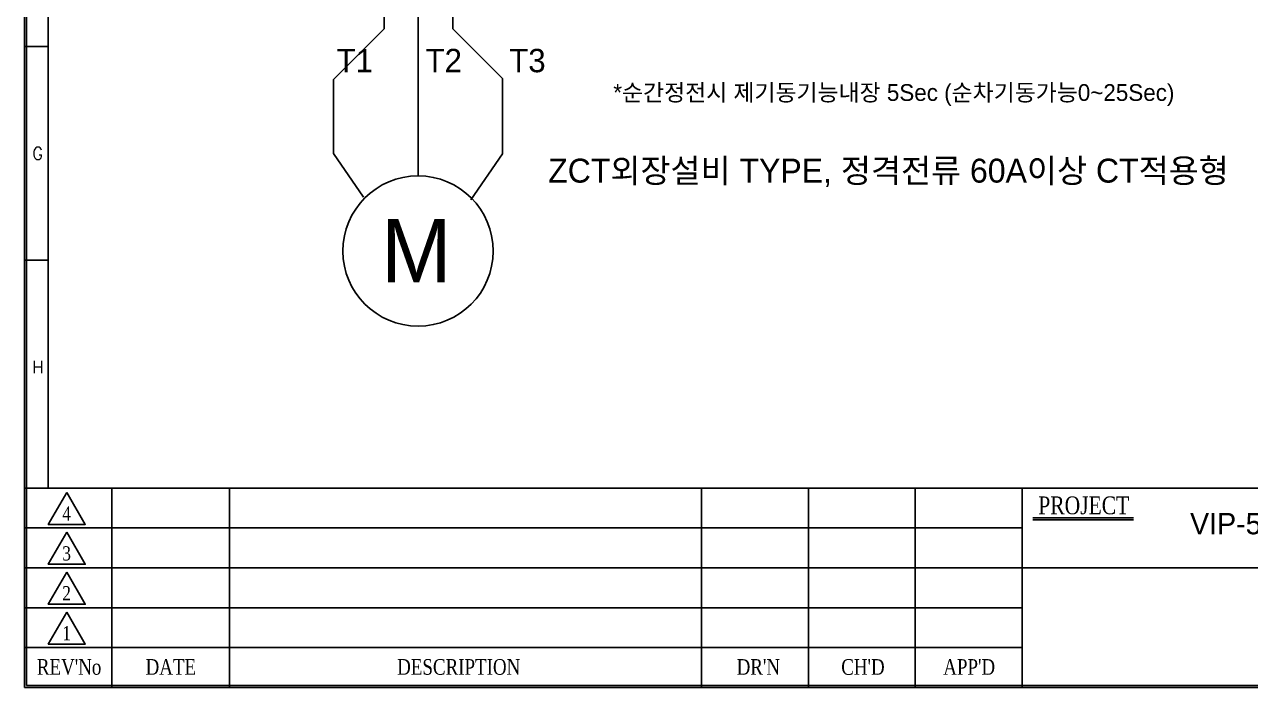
# Model space of a CAD drawing. Header units: millimetres. Extents: x 25 to 865, y 44 to 1047.
# Drawn here: x 59.8 to 231.8, y 44.5 to 137.6 of the extents above; entities that cross this region are included whole.
import ezdxf
from ezdxf.enums import TextEntityAlignment as Align

# ---------------------------------------------------------------- set-up
doc = ezdxf.new("R2010")
doc.units = ezdxf.units.MM
for name, color, linetype in [('10', 1, 'Continuous'), ('20', 2, 'Continuous'), ('30', 3, 'Continuous'), ('4', 133, 'Continuous'), ('40', 4, 'Continuous'), ('70', 7, 'Continuous'), ('ASHADE', 7, 'Continuous')]:
    doc.layers.add(name, color=color, linetype=linetype)
doc.styles.add('ghs', font='NGULIM.TTF')
doc.styles.add('SIMPLEX', font='SIMPLEX')
doc.styles.add('SS', font='batang.ttc', dxfattribs={"width": 0.8})

msp = doc.modelspace()

# ---------------------------------------------------------------- linework, layer by layer
at = {"layer": '10', "color": 7}
msp.add_line((201.276, 68.013), (215.385, 68.013), dxfattribs=at)
for points in [[(65.7, 71.877), (63.102, 67.377), (68.298, 67.377)], [(65.7, 66.277), (63.102, 61.777), (68.298, 61.777)], [(65.7, 60.677), (63.102, 56.177), (68.298, 56.177)], [(65.7, 55.077), (63.102, 50.577), (68.298, 50.577)]]:
    msp.add_lwpolyline(points, close=True, dxfattribs=at)
at = {"layer": '20', "color": 7}
msp.add_line((63.077, 72.481), (63.077, 311.181), dxfattribs=at)
at = {"layer": '30', "color": 7}
for p, q in [((59.777, 134.481), (63.077, 134.481)), ((59.777, 104.481), (63.077, 104.481))]:
    msp.add_line(p, q, dxfattribs=at)
at = {"layer": '4', "color": 0}
for p, q in [((110.268, 146.578), (110.268, 136.978)), ((119.872, 146.578), (119.872, 136.978)), ((110.268, 136.978), (103.138, 129.848)), ((119.872, 136.978), (126.846, 129.997))]:
    msp.add_line(p, q, dxfattribs=at)
at = {"layer": '40', "color": 7}
for p, q in [((72.043, 72.481), (72.043, 44.481)), ((88.543, 72.481), (88.543, 44.481)), ((154.777, 72.481), (154.777, 44.481)), ((169.777, 72.481), (169.777, 44.481)), ((184.777, 72.481), (184.777, 44.481)), ((199.777, 72.481), (199.777, 44.481)), ((199.777, 66.881), (59.777, 66.881)), ((199.777, 61.281), (59.777, 61.281)), ((289.777, 61.281), (199.777, 61.281)), ((199.777, 55.681), (59.777, 55.681)), ((199.777, 50.081), (59.777, 50.081))]:
    msp.add_line(p, q, dxfattribs=at)
at = {"layer": '70', "color": 7}
for p, q in [((59.777, 72.481), (439.777, 72.481)), ((201.276, 68.313), (215.385, 68.313))]:
    msp.add_line(p, q, dxfattribs=at)
for points in [[(439.777, 44.481), (59.777, 44.481), (59.777, 314.481), (439.777, 314.481)], [(439.477, 44.781), (60.077, 44.781), (60.077, 314.181), (439.477, 314.181)]]:
    msp.add_lwpolyline(points, close=True, dxfattribs=at)
at = {"layer": 'ASHADE', "ltscale": 2}
for p, q in [((114.998, 230.334), (114.998, 116.314)), ((103.138, 119.452), (107.328, 113.34)), ((126.846, 119.436), (122.4, 112.951))]:
    msp.add_line(p, q, dxfattribs=at)
at = {"layer": 'ASHADE'}
for p, q in [((103.138, 119.452), (103.138, 129.848)), ((126.846, 119.436), (126.846, 129.997))]:
    msp.add_line(p, q, dxfattribs=at)
at = {"layer": 'ASHADE', "ltscale": 2}
msp.add_circle((114.998, 105.769), 10.546, dxfattribs=at)

# ---------------------------------------------------------------- texts
at = {"layer": '30', "color": 7, "style": 'SIMPLEX'}
for s, p in [('G', (61.627, 119.481)), ('H', (61.627, 89.481))]:
    msp.add_text(s, height=1.7, dxfattribs=at).set_placement(p, align=Align.MIDDLE)
at = {"layer": '40', "color": 7, "style": 'SS', "width": 0.8}
for s, height, p in [('4', 2, (65.687, 67.916)), ('3', 2, (65.687, 62.316)), ('2', 2, (65.687, 56.716)), ('1', 2, (65.687, 51.116)), ("REV'No", 2.2, (66.036, 46.271)), ('DATE', 2.2, (80.314, 46.271)), ('DESCRIPTION', 2.2, (120.71, 46.271)), ("DR'N", 2.2, (162.756, 46.265)), ("CH'D", 2.2, (177.434, 46.265)), ("APP'D", 2.2, (192.343, 46.265))]:
    msp.add_text(s, height=height, dxfattribs=at).set_placement(p, align=Align.CENTER)
at = {"layer": '70', "color": 7, "style": 'SS', "width": 0.8}
msp.add_text('PROJECT', height=2.5, dxfattribs=at).set_placement((208.424, 68.809), align=Align.CENTER)
at = {"layer": 'ASHADE', "ltscale": 2, "style": 'ghs'}
for s, height, p in [('T2', 3.2774, (116.047, 130.875)), ('T3', 3.2774, (127.791, 130.875)), ('T1', 3.2774, (103.565, 130.875)), ('*순간정전시 제기동기능내장 5Sec (순차기동가능0~25Sec)', 2.352, (142.401, 126.85)), ('M', 8.891, (109.8, 101.369)), ('VIP-5EM -CT--LOP / rCS', 3, (223.341, 65.992))]:
    msp.add_text(s, height=height, dxfattribs=at).set_placement(p)
at = {"layer": 'ASHADE', "color": 1, "ltscale": 2, "style": 'ghs'}
msp.add_text('ZCT외장설비 TYPE, 정격전류 60A이상 CT적용형', height=3.36, dxfattribs=at).set_placement((133.262, 115.376))

doc.saveas('drawing.dxf')
